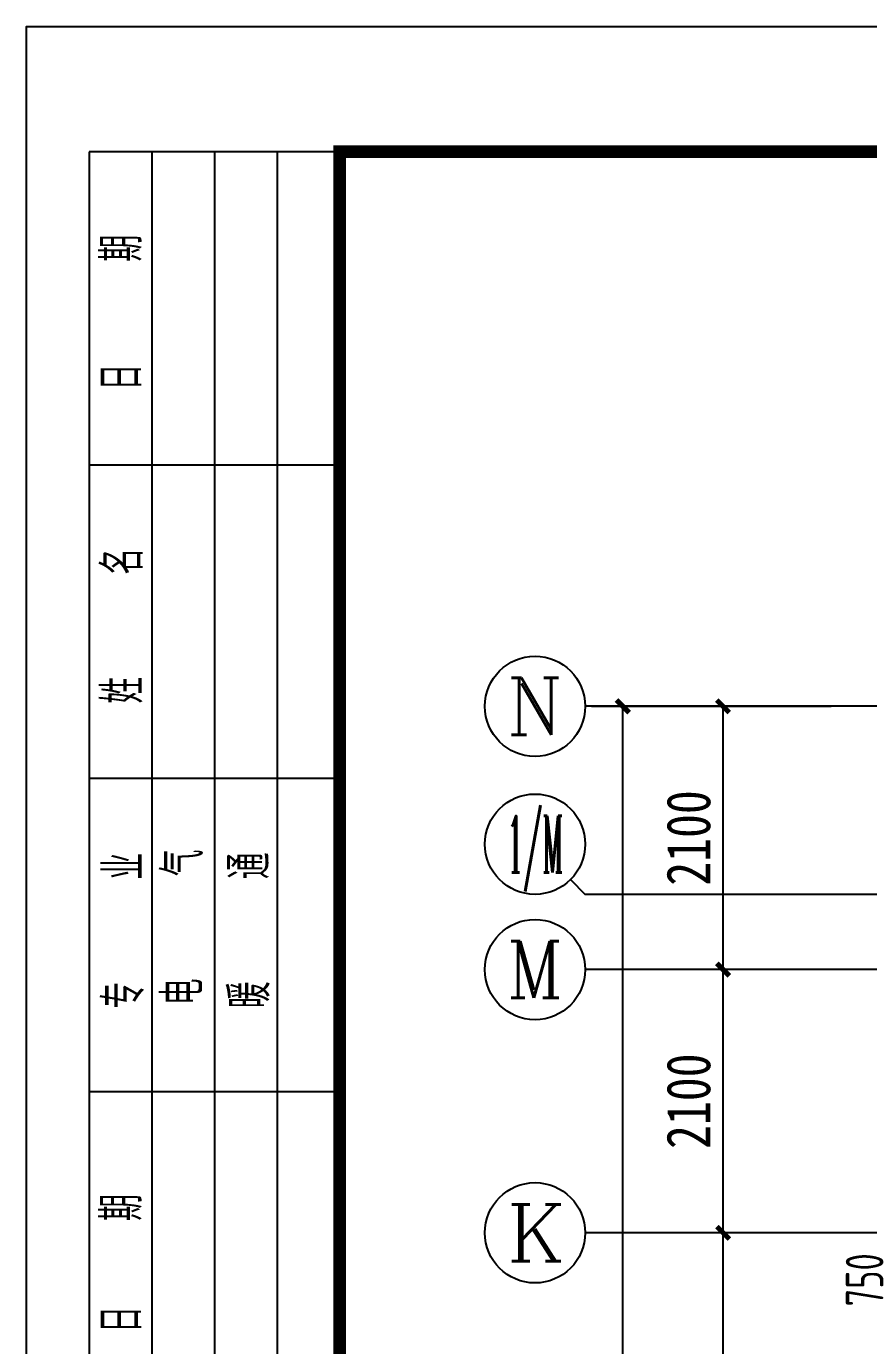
# Model space of a CAD drawing. Extents: x -144902 to 588294, y -160863 to 65494.
# Drawn here: x -20400 to -13680, y -26315 to -15791 of the extents above; entities that cross this region are included whole.
import ezdxf
from ezdxf.enums import TextEntityAlignment as Align

# ---------------------------------------------------------------- set-up
doc = ezdxf.new("R2010")
doc.units = 0
doc.header["$LTSCALE"] = 100
doc.layers.get('0').update_dxf_attribs({"linetype": 'CONTINUOUS'})
doc.layers.get('Defpoints').update_dxf_attribs({"linetype": 'CONTINUOUS'})
for name, color, linetype in [('1508', 2, 'CONTINUOUS'), ('AXIS', 3, 'CONTINUOUS'), ('AXIS_TEXT', 7, 'CONTINUOUS'), ('DIM', 3, 'CONTINUOUS'), ('PUB_TITLE', 4, 'CONTINUOUS'), ('tk', 7, 'CONTINUOUS')]:
    doc.layers.add(name, color=color, linetype=linetype)
doc.styles.add('_HZTXT', font='complex.shx', dxfattribs={"width": 0.7, "bigfont": 'tssdchn.shx'})
doc.styles.add('COMPLEX', font='COMPLEX')
doc.styles.add('DIM_FONT', font='SIMHEI.TTF', dxfattribs={"width": 0.8})
doc.styles.add('DX', font='tssdeng.shx', dxfattribs={"width": 0.7, "bigfont": 'tssdchn.shx'})
doc.styles.add('TSSD_Dimension', font='Tssdeng.shx', dxfattribs={"width": 0.7, "bigfont": 'tssdchn.shx'})
doc.dimstyles.new('_TCH_ARCH&&100', dxfattribs={"dimtxt": 350, "dimasz": 100, "dimexe": 250, "dimexo": 300, "dimgap": 100, "dimtad": 1, "dimdec": 0, "dimzin": 0, "dimdsep": 46, "dimtxsty": 'DIM_FONT', "dimblk": 'ARCHTICK', "dimcen": 0.09, "dimclrt": 7, "dimazin": 2, "dimtfac": 1, "dimtdec": 0, "dimtix": 1, "dimtmove": 2, "dimatfit": 3, "dimfxl": 1, "dimtolj": 1, "dimtzin": 0, "dimarcsym": 0})
doc.dimstyles.new('TSSD_100_100', dxfattribs={"dimtxt": 300, "dimasz": 100, "dimexe": 100, "dimexo": 250, "dimgap": 100, "dimtad": 1, "dimdec": 0, "dimzin": 0, "dimdsep": 46, "dimtxsty": 'TSSD_Dimension', "dimblk": 'ARCHTICK', "dimcen": 0, "dimdle": 100, "dimclrt": 7, "dimadec": 0, "dimazin": 0, "dimtfac": 1, "dimtdec": 0, "dimtix": 1, "dimtmove": 2, "dimatfit": 3, "dimfxl": 1, "dimtolj": 1, "dimtzin": 0, "dimarcsym": 0})

# ---------------------------------------------------------------- blocks, each defined once
blk = doc.blocks.new('A1tk')
at = {"layer": 'PUB_TITLE'}
for p, q in [((500, 58400), (500, 43400)), ((2500, 58400), (500, 58400)), ((1000, 58400), (1000, 43400)), ((1500, 58400), (1500, 43400)), ((2000, 58400), (2000, 43400)), ((2500, 55900), (500, 55900)), ((2500, 53400), (500, 53400)), ((2500, 50900), (500, 50900))]:
    blk.add_line(p, q, dxfattribs=at)
at = {"layer": 'tk', "color": 5}
blk.add_lwpolyline([(0, 0), (0, 59400), (84100, 59400), (84100, 0)], close=True, dxfattribs=at)
at = {"layer": 'tk', "const_width": 100}
blk.add_lwpolyline([(2500, 1000), (83100, 1000), (83100, 58400), (2500, 58400)], close=True, dxfattribs=at)
at = {"layer": 'PUB_TITLE', "style": 'DX', "width": 0.7}
for s, p in [('日      期', (747, 57116, 2200)), ('姓      名 ', (752, 54687)), ('专      业', (762, 52186)), ('电      气', (1232, 52213, 2200)), ('暖      通', (1766, 52190, 2200)), ('日     期', (747, 49531, 2200))]:
    blk.add_text(s, height=320, rotation=90, dxfattribs=at).set_placement(p, align=Align.MIDDLE)
blk = doc.blocks.new('_ArchTick')
at = {"color": 0, "linetype": 'ByBlock', "const_width": 0.4}
blk.add_lwpolyline([(-0.5, -0.5), (0.5, 0.5)], dxfattribs=at)
blk = doc.blocks.new('*D867')
at = {"layer": 'Defpoints', "color": 0}
for p in [(-13462, -25415), (-12780, -25415), (-12780, -26165)]:
    blk.add_point(p, dxfattribs=at)
at = {"layer": 'DIM', "color": 0, "lineweight": -2}
for p, q in [((-13462, -26265), (-13462, -25315)), ((-13030, -25415), (-13562, -25415)), ((-13030, -26165), (-13562, -26165))]:
    blk.add_line(p, q, dxfattribs=at)
at = {"layer": 'DIM', "color": 0, "lineweight": -2, "xscale": 100, "yscale": 100, "zscale": 100}
for p, rotation in [((-13462, -25415), 90), ((-13462, -26165), 270)]:
    blk.add_blockref('_ArchTick', p, dxfattribs=dict(at, rotation=rotation))
at = {"layer": 'DIM', "color": 7, "insert": (-13712, -25790), "char_height": 300, "attachment_point": 5, "rotation": 90, "style": 'TSSD_Dimension'}
blk.add_mtext('\\A1;750', dxfattribs=at)
blk = doc.blocks.new('*D914')
at = {"layer": 'AXIS', "color": 0, "lineweight": -2}
for p, q in [((-13980, -25415), (-15091, -25415)), ((-14841, -28415), (-14841, -25415)), ((-13980, -28415), (-15091, -28415))]:
    blk.add_line(p, q, dxfattribs=at)
at = {"layer": 'Defpoints', "color": 0}
for p in [(-14841, -25415), (-13680, -25415), (-13680, -28415)]:
    blk.add_point(p, dxfattribs=at)
at = {"layer": 'AXIS', "color": 0, "lineweight": -2, "xscale": 100, "yscale": 100, "zscale": 100}
for p, rotation in [((-14841, -25415), 90), ((-14841, -28415), 270)]:
    blk.add_blockref('_ArchTick', p, dxfattribs=dict(at, rotation=rotation))
at = {"layer": 'AXIS', "color": 7, "insert": (-15116, -26915), "char_height": 350, "attachment_point": 5, "rotation": 90, "style": 'DIM_FONT'}
blk.add_mtext('\\A1;3000', dxfattribs=at)
blk = doc.blocks.new('*D915')
at = {"layer": 'AXIS', "color": 0, "lineweight": -2}
for p, q in [((-13980, -23315), (-15091, -23315)), ((-14841, -25415), (-14841, -23315)), ((-13980, -25415), (-15091, -25415))]:
    blk.add_line(p, q, dxfattribs=at)
at = {"layer": 'Defpoints', "color": 0}
for p in [(-14841, -23315), (-13680, -23315), (-13680, -25415)]:
    blk.add_point(p, dxfattribs=at)
at = {"layer": 'AXIS', "color": 0, "lineweight": -2, "xscale": 100, "yscale": 100, "zscale": 100}
for p, rotation in [((-14841, -23315), 90), ((-14841, -25415), 270)]:
    blk.add_blockref('_ArchTick', p, dxfattribs=dict(at, rotation=rotation))
at = {"layer": 'AXIS', "color": 7, "insert": (-15116, -24365), "char_height": 350, "attachment_point": 5, "rotation": 90, "style": 'DIM_FONT'}
blk.add_mtext('\\A1;2100', dxfattribs=at)
blk = doc.blocks.new('*D916')
at = {"layer": 'AXIS', "color": 0, "lineweight": -2}
for p, q in [((-13980, -21215), (-15091, -21215)), ((-14841, -23315), (-14841, -21215)), ((-13980, -23315), (-15091, -23315))]:
    blk.add_line(p, q, dxfattribs=at)
at = {"layer": 'Defpoints', "color": 0}
for p in [(-14841, -21215), (-13680, -21215), (-13680, -23315)]:
    blk.add_point(p, dxfattribs=at)
at = {"layer": 'AXIS', "color": 0, "lineweight": -2, "xscale": 100, "yscale": 100, "zscale": 100}
for p, rotation in [((-14841, -21215), 90), ((-14841, -23315), 270)]:
    blk.add_blockref('_ArchTick', p, dxfattribs=dict(at, rotation=rotation))
at = {"layer": 'AXIS', "color": 7, "insert": (-15116, -22265), "char_height": 350, "attachment_point": 5, "rotation": 90, "style": 'DIM_FONT'}
blk.add_mtext('\\A1;2100', dxfattribs=at)
blk = doc.blocks.new('*D917')
at = {"layer": 'AXIS', "color": 0, "lineweight": -2}
for p, q in [((-13980, -21215), (-15891, -21215)), ((-15641, -38615), (-15641, -21215)), ((-13980, -38615), (-15891, -38615))]:
    blk.add_line(p, q, dxfattribs=at)
at = {"layer": 'Defpoints', "color": 0}
for p in [(-15641, -21215), (-13680, -21215, 0), (-13680, -38615)]:
    blk.add_point(p, dxfattribs=at)
at = {"layer": 'AXIS', "color": 0, "lineweight": -2, "xscale": 100, "yscale": 100, "zscale": 100}
for p, rotation in [((-15641, -21215), 90), ((-15641, -38615), 270)]:
    blk.add_blockref('_ArchTick', p, dxfattribs=dict(at, rotation=rotation))
at = {"layer": 'AXIS', "color": 7, "insert": (-15916, -29915), "char_height": 350, "attachment_point": 5, "rotation": 90, "style": 'DIM_FONT'}
blk.add_mtext('\\A1;17400', dxfattribs=at)
blk = doc.blocks.new('_AXISO')
blk.add_circle((0, 0), 0.5)
at = {"layer": 'AXIS_TEXT', "style": 'COMPLEX', "width": 1.041667}
blk.add_attdef('A', text='', height=0.56, dxfattribs=at).set_placement((-0.25, -0.28), (0.25, -0.28), align=Align.FIT)

msp = doc.modelspace()

# ---------------------------------------------------------------- linework, layer by layer
at = {"layer": 'AXIS'}
for p, q in [((-13279.893, -21214.757, 0), (-15941.251, -21214.757, 0)), ((-16058.409, -22597.6, 0), (-15941.251, -22714.757, 0)), ((-13279.893, -22714.757, 0), (-15941.251, -22714.757, 0)), ((-13279.893, -23314.757, 0), (-15941.251, -23314.757, 0)), ((-13279.893, -25414.757, 0), (-15941.251, -25414.757, 0))]:
    msp.add_line(p, q, dxfattribs=at)

# ---------------------------------------------------------------- block references
at = {"layer": '1508'}
msp.add_blockref('A1tk', (-20399.668, -75190.729), dxfattribs=at)
at = {"layer": 'AXIS'}
ref = msp.add_blockref('_AXISO', (-16341.251, -21214.757, 0), dxfattribs=dict(at, xscale=800, yscale=800, zscale=800))
ref.add_attrib('A', 'N', dxfattribs={"layer": 'AXIS_TEXT', "height": 452.548, "style": '_HZTXT', "width": 1.105263}).set_placement((-16567.526, -21441.031, 0), (-16114.977, -21441.031, 0), align=Align.FIT)
ref = msp.add_blockref('_AXISO', (-16341.251, -22314.757, 0), dxfattribs=dict(at, xscale=800, yscale=800, zscale=800))
ref.add_attrib('A', '1/M', dxfattribs={"layer": 'AXIS_TEXT', "height": 452.5483, "style": '_HZTXT', "width": 0.362069}).set_placement((-16567.526, -22541.031, 0), (-16114.977, -22541.031, 0), align=Align.FIT)
ref = msp.add_blockref('_AXISO', (-16341.251, -23314.757, 0), dxfattribs=dict(at, xscale=800, yscale=800, zscale=800))
ref.add_attrib('A', 'M', dxfattribs={"layer": 'AXIS_TEXT', "height": 452.548, "style": '_HZTXT'}).set_placement((-16567.526, -23541.031, 0), (-16114.977, -23541.031, 0), align=Align.FIT)
ref = msp.add_blockref('_AXISO', (-16341.251, -25414.757, 0), dxfattribs=dict(at, xscale=800, yscale=800, zscale=800))
ref.add_attrib('A', 'K', dxfattribs={"layer": 'AXIS_TEXT', "height": 452.548, "style": '_HZTXT', "width": 1.105263}).set_placement((-16567.526, -25641.031, 0), (-16114.977, -25641.031, 0), align=Align.FIT)

# ---------------------------------------------------------------- dimensions: what is measured, and where the dimension line sits
for p1, p2, distance, picture, middle in [((-13679.893, -38614.757, 0), (-13679.893, -21214.757), 1961.358, '*D917', (-15916.251, -29914.757, 0)), ((-13679.893, -23314.757, 0), (-13679.893, -21214.757, 0), 1161.358, '*D916', (-15116.251, -22264.757, 0)), ((-13679.893, -25414.757, 0), (-13679.893, -23314.757, 0), 1161.358, '*D915', (-15116.251, -24364.757, 0)), ((-13679.893, -28414.757, 0), (-13679.893, -25414.757, 0), 1161.358, '*D914', (-15116.251, -26914.757, 0))]:
    dim = msp.add_aligned_dim(p1=p1, p2=p2, distance=distance, dimstyle='_TCH_ARCH&&100', dxfattribs=at)
    dim.commit()
    dim.dimension.update_dxf_attribs({"geometry": picture, "text_midpoint": middle})
at = {"layer": 'DIM'}
dim = msp.add_linear_dim(base=(-13461.885, -25414.757), p1=(-12779.893, -26164.746), p2=(-12779.893, -25414.757), angle=90, dimstyle='TSSD_100_100', dxfattribs=at)
dim.commit()
dim.dimension.update_dxf_attribs({"geometry": '*D867', "text_midpoint": (-13711.885, -25789.751)})

doc.saveas('drawing.dxf')
